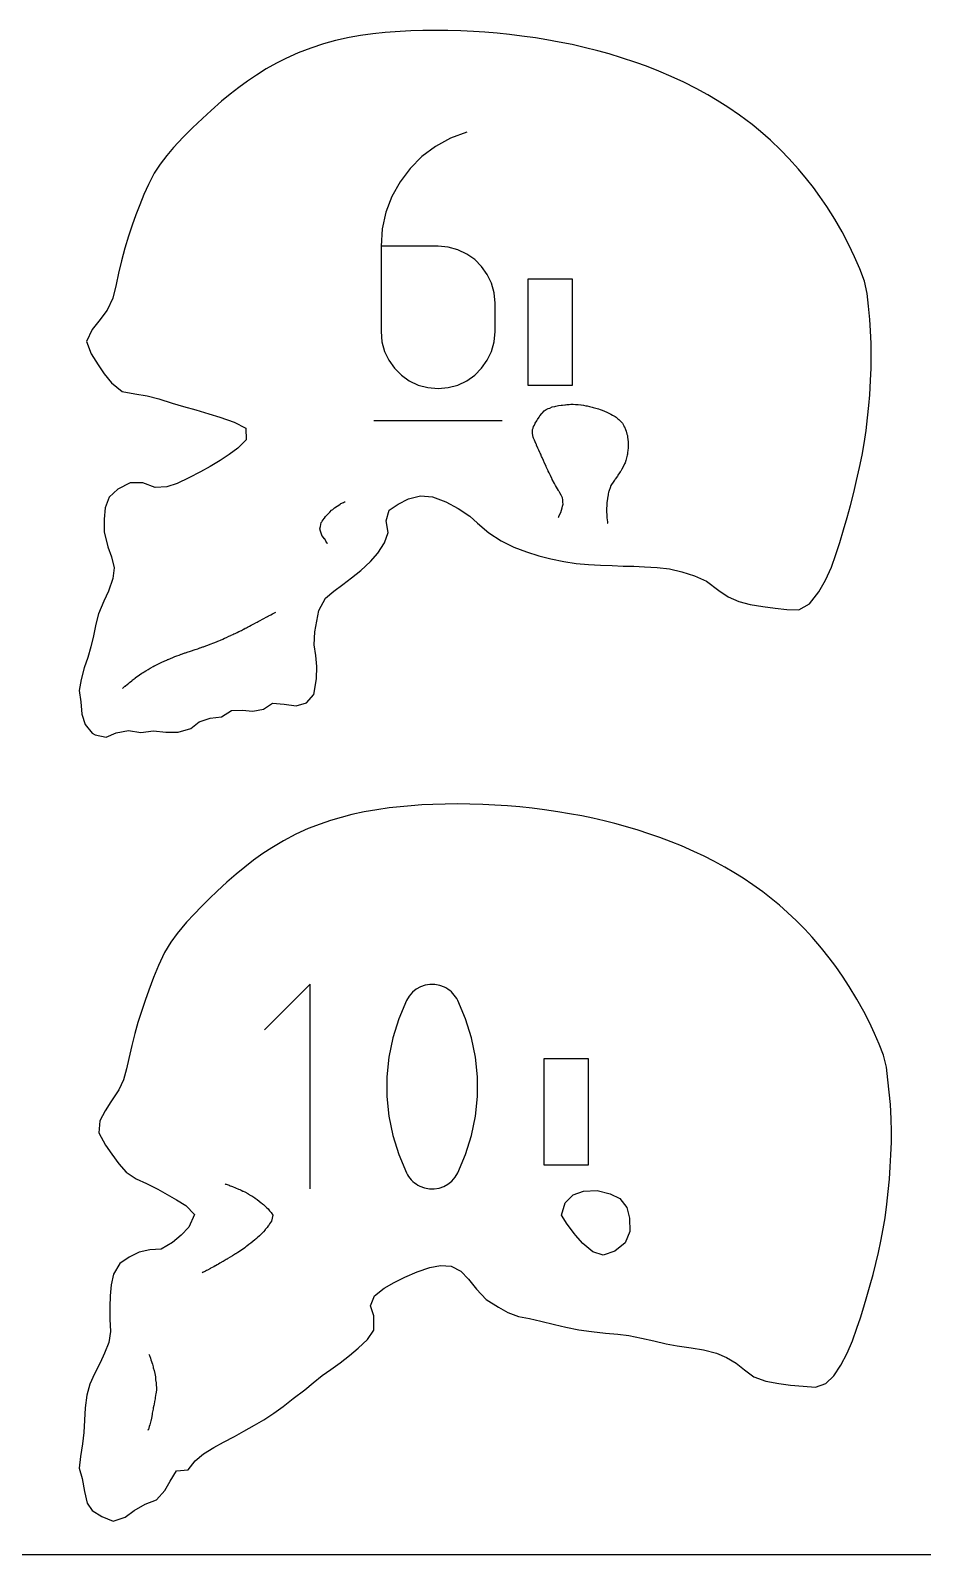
# Model space of a CAD drawing. Extents: x 0 to 300, y 0 to 147.
# Drawn here: x 42.9 to 85.5, y 0 to 72.9 of the extents above; entities that cross this region are included whole.
import ezdxf

# ---------------------------------------------------------------- set-up
doc = ezdxf.new("R2010")
doc.units = 0

msp = doc.modelspace()

# ---------------------------------------------------------------- linework, layer by layer
at = {"layer": 'annotation', "color": 1}
for p, q in [((63.760872, 68.009911), (62.980588, 67.717351)), ((63.760872, 68.009911), (63.760872, 68.009911)), ((62.264575, 67.323162), (61.620183, 66.83722)), ((62.980588, 67.717351), (62.264575, 67.323162)), ((61.620183, 66.83722), (61.054763, 66.2694)), ((60.575664, 65.629579), (60.190237, 64.927633)), ((61.054763, 66.2694), (60.575664, 65.629579)), ((60.190237, 64.927633), (59.905831, 64.173438)), ((59.905831, 64.173438), (59.729798, 63.376871)), ((59.729798, 63.376871), (59.669487, 62.547807)), ((59.669487, 62.547807), (59.669487, 58.471036)), ((62.393231, 62.547807), (59.669487, 62.547807)), ((62.883103, 62.50409), (62.393231, 62.547807)), ((63.344056, 62.378009), (62.883103, 62.50409)), ((63.768422, 62.177166), (63.344056, 62.378009)), ((64.148535, 61.909165), (63.768422, 62.177166)), ((64.476729, 61.581609), (64.148535, 61.909165)), ((64.745337, 61.202102), (64.476729, 61.581609)), ((64.946692, 60.778248), (64.745337, 61.202102)), ((65.073127, 60.317649), (64.946692, 60.778248)), ((65.116976, 59.827909), (65.073127, 60.317649)), ((65.116976, 58.471036), (65.116976, 59.827909)), ((65.116976, 59.827909), (65.116976, 59.827909)), ((59.669487, 58.471036), (59.669487, 58.471036)), ((59.669487, 58.471036), (59.713462, 57.981059)), ((65.073127, 57.981059), (65.116976, 58.471036)), ((59.713462, 57.981059), (59.840214, 57.519824)), ((64.946692, 57.519824), (65.073127, 57.981059)), ((59.840214, 57.519824), (60.04198, 57.095048)), ((60.04198, 57.095048), (60.310999, 56.714449)), ((64.476729, 56.714449), (64.745337, 57.095048)), ((64.745337, 57.095048), (64.946692, 57.519824)), ((60.310999, 56.714449), (60.63951, 56.385744)), ((60.63951, 56.385744), (61.01975, 56.116651)), ((61.01975, 56.116651), (61.443958, 55.914887)), ((63.344056, 55.914887), (63.768422, 56.116651)), ((63.768422, 56.116651), (64.148535, 56.385744)), ((64.148535, 56.385744), (64.476729, 56.714449)), ((61.443958, 55.914887), (61.904372, 55.788169)), ((61.904372, 55.788169), (62.393231, 55.744215)), ((62.393231, 55.744215), (62.883103, 55.788169)), ((62.393231, 55.744215), (62.393231, 55.744215)), ((62.883103, 55.788169), (63.344056, 55.914887)), ((67.384492, 54.590886), (67.464451, 54.681727)), ((67.464451, 54.681727), (67.509315, 54.713919)), ((67.509315, 54.713919), (67.554204, 54.746096)), ((67.554204, 54.746096), (67.64905, 54.786439)), ((67.64905, 54.786439), (67.72845, 54.813182)), ((67.72845, 54.813182), (67.851328, 54.865304)), ((67.851328, 54.865304), (67.974147, 54.892177)), ((67.974147, 54.892177), (68.025672, 54.901703)), ((68.025672, 54.901703), (68.148489, 54.928585)), ((68.148489, 54.928585), (68.272763, 54.94666)), ((68.272763, 54.94666), (68.282811, 54.947871)), ((68.282811, 54.947871), (68.334174, 54.954593)), ((68.334174, 54.954593), (68.445535, 54.969864)), ((68.445535, 54.969864), (68.483522, 54.973803)), ((68.483522, 54.973803), (68.540676, 54.978803)), ((68.540676, 54.978803), (68.657397, 54.988344)), ((68.657397, 54.988344), (68.742653, 54.994223)), ((68.742653, 54.994223), (68.842027, 54.990899)), ((68.842027, 54.990899), (68.964082, 54.988066)), ((68.964082, 54.988066), (69.039807, 54.985593)), ((69.039807, 54.985593), (69.066756, 54.982271)), ((69.066756, 54.982271), (69.093775, 54.978816)), ((69.093775, 54.978816), (69.219229, 54.963165)), ((69.219229, 54.963165), (69.230311, 54.961794)), ((69.230311, 54.961794), (69.336879, 54.948714)), ((69.336879, 54.948714), (69.459649, 54.923747)), ((69.459649, 54.923747), (69.511242, 54.913463)), ((69.511242, 54.913463), (69.634033, 54.888445)), ((69.634033, 54.888445), (69.756737, 54.856238)), ((69.756737, 54.856238), (69.808307, 54.842871)), ((69.808307, 54.842871), (69.931102, 54.810585)), ((69.931102, 54.810585), (70.055124, 54.769771)), ((70.055124, 54.769771), (70.142034, 54.742226)), ((70.142034, 54.742226), (70.228203, 54.713979)), ((70.228203, 54.713979), (70.269314, 54.697846)), ((70.269314, 54.697846), (70.310424, 54.681709)), ((70.310424, 54.681709), (70.377041, 54.653064)), ((70.377041, 54.653064), (70.420276, 54.635082)), ((59.328346, 54.211003), (65.461194, 54.211003)), ((66.930668, 53.858461), (66.959991, 53.926545)), ((66.959991, 53.926545), (66.994229, 53.997573)), ((66.994229, 53.997573), (66.994624, 53.998397)), ((66.994624, 53.998397), (67.038903, 54.087484)), ((67.038903, 54.087484), (67.112103, 54.20964)), ((67.112103, 54.20964), (67.148848, 54.271985)), ((67.148848, 54.271985), (67.217429, 54.384584)), ((67.217429, 54.384584), (67.237327, 54.413061)), ((67.237327, 54.413061), (67.257134, 54.441569)), ((67.257134, 54.441569), (67.352184, 54.556551)), ((67.352184, 54.556551), (67.384492, 54.590886)), ((70.420276, 54.635082), (70.525324, 54.589562)), ((70.525324, 54.589562), (70.650159, 54.520944)), ((70.650159, 54.520944), (70.734856, 54.478461)), ((70.734856, 54.478461), (70.822407, 54.43099)), ((70.822407, 54.43099), (70.859253, 54.40784)), ((70.859253, 54.40784), (70.896117, 54.38459)), ((70.896117, 54.38459), (70.980001, 54.303617)), ((70.980001, 54.303617), (71.034535, 54.258784)), ((71.034535, 54.258784), (71.119556, 54.17563)), ((71.119556, 54.17563), (71.160586, 54.131532)), ((71.160586, 54.131532), (71.201586, 54.087513)), ((71.201586, 54.087513), (71.26517, 53.963154)), ((71.26517, 53.963154), (71.288706, 53.920485)), ((71.288706, 53.920485), (71.294348, 53.908594)), ((66.901403, 53.790359), (66.930668, 53.858461)), ((66.906791, 53.66162), (66.901403, 53.790359)), ((66.909582, 53.615387), (66.906791, 53.66162)), ((66.914983, 53.493294), (66.909582, 53.615387)), ((66.942109, 53.41518), (66.914983, 53.493294)), ((66.960043, 53.365525), (66.942109, 53.41518)), ((66.996227, 53.277944), (66.960043, 53.365525)), ((67.032712, 53.196216), (66.996227, 53.277944)), ((67.086224, 53.079907), (67.032712, 53.196216)), ((71.294348, 53.908594), (71.351718, 53.790435)), ((71.351718, 53.790435), (71.375438, 53.704976)), ((71.375438, 53.704976), (71.416623, 53.564823)), ((71.416623, 53.564823), (71.425977, 53.535055)), ((71.425977, 53.535055), (71.43929, 53.493296)), ((71.43929, 53.493296), (71.449627, 53.422163)), ((71.449627, 53.422163), (71.465864, 53.302266)), ((71.465864, 53.302266), (71.481763, 53.196207)), ((71.481763, 53.196207), (71.48025, 53.078665)), ((67.090248, 53.070488), (67.086224, 53.079907)), ((67.104495, 53.036513), (67.090248, 53.070488)), ((67.16746, 52.899063), (67.104495, 53.036513)), ((67.212254, 52.794634), (67.16746, 52.899063)), ((67.257123, 52.693598), (67.212254, 52.794634)), ((67.277235, 52.650003), (67.257123, 52.693598)), ((67.300083, 52.601941), (67.277235, 52.650003)), ((67.343777, 52.503482), (67.300083, 52.601941)), ((67.370227, 52.441823), (67.343777, 52.503482)), ((71.416635, 52.498995), (71.386518, 52.368704)), ((71.430383, 52.554652), (71.416635, 52.498995)), ((71.442223, 52.601964), (71.430383, 52.554652)), ((71.450701, 52.673401), (71.442223, 52.601964)), ((71.465266, 52.797194), (71.450701, 52.673401)), ((71.47746, 52.899088), (71.465266, 52.797194)), ((71.479002, 53.014229), (71.47746, 52.899088)), ((71.48025, 53.078665), (71.479002, 53.014229)), ((67.382314, 52.413477), (67.370227, 52.441823)), ((67.431327, 52.304819), (67.382314, 52.413477)), ((67.483932, 52.18448), (67.431327, 52.304819)), ((67.554208, 52.028674), (67.483932, 52.18448)), ((67.558559, 52.019343), (67.554208, 52.028674)), ((67.564111, 52.007758), (67.558559, 52.019343)), ((67.580975, 51.971301), (67.564111, 52.007758)), ((67.654549, 51.809698), (67.580975, 51.971301)), ((67.659369, 51.798997), (67.654549, 51.809698)), ((67.70167, 51.710601), (67.659369, 51.798997)), ((71.101191, 51.763965), (71.065905, 51.710616)), ((71.119529, 51.791853), (71.101191, 51.763965)), ((71.174354, 51.884689), (71.119529, 51.791853)), ((71.245823, 52.007777), (71.174354, 51.884689)), ((71.289221, 52.109212), (71.245823, 52.007777)), ((71.306906, 52.149839), (71.289221, 52.109212)), ((71.327498, 52.199939), (71.306906, 52.149839)), ((71.371713, 52.304868), (71.327498, 52.199939)), ((71.386518, 52.368704), (71.371713, 52.304868)), ((67.760921, 51.583341), (67.70167, 51.710601)), ((67.831392, 51.441639), (67.760921, 51.583341)), ((67.845046, 51.41355), (67.831392, 51.441639)), ((67.849089, 51.404725), (67.845046, 51.41355)), ((67.851357, 51.399781), (67.849089, 51.404725)), ((67.951065, 51.208692), (67.851357, 51.399781)), ((68.006516, 51.116446), (67.951065, 51.208692)), ((68.047819, 51.035092), (68.006516, 51.116446)), ((68.148452, 50.863358), (68.047819, 51.035092)), ((70.652026, 51.116421), (70.611667, 50.999221)), ((70.71872, 51.20934), (70.652026, 51.116421)), ((70.725952, 51.220981), (70.71872, 51.20934)), ((70.822413, 51.361289), (70.725952, 51.220981)), ((70.838152, 51.387454), (70.822413, 51.361289)), ((70.853862, 51.413519), (70.838152, 51.387454)), ((70.963539, 51.563879), (70.853862, 51.413519)), ((70.976602, 51.583538), (70.963539, 51.563879)), ((70.987483, 51.599482), (70.976602, 51.583538)), ((71.065905, 51.710616), (70.987483, 51.599482)), ((57.749657, 50.244333), (57.873907, 50.295701)), ((57.873907, 50.295701), (57.930045, 50.32171)), ((57.930045, 50.32171), (57.961846, 50.335505)), ((68.167177, 50.836219), (68.148452, 50.863358)), ((68.17961, 50.819319), (68.167177, 50.836219)), ((68.215251, 50.752547), (68.17961, 50.819319)), ((68.269575, 50.643318), (68.215251, 50.752547)), ((68.345059, 50.522158), (68.269575, 50.643318)), ((68.349176, 50.425816), (68.345059, 50.522158)), ((68.363019, 50.307668), (68.349176, 50.425816)), ((68.367048, 50.225086), (68.363019, 50.307668)), ((70.487808, 50.48923), (70.464309, 50.275632)), ((70.491715, 50.522168), (70.487808, 50.48923)), ((70.498377, 50.554947), (70.491715, 50.522168)), ((70.525326, 50.693455), (70.498377, 50.554947)), ((70.54127, 50.786604), (70.525326, 50.693455)), ((70.546759, 50.819306), (70.54127, 50.786604)), ((70.566552, 50.875222), (70.546759, 50.819306)), ((70.611667, 50.999221), (70.566552, 50.875222)), ((56.966691, 49.54305), (57.01455, 49.630839)), ((57.01455, 49.630839), (57.084993, 49.698594)), ((57.084993, 49.698594), (57.155379, 49.766287)), ((57.155379, 49.766287), (57.211221, 49.824476)), ((57.211221, 49.824476), (57.225447, 49.836741)), ((57.225447, 49.836741), (57.307043, 49.927955)), ((57.307043, 49.927955), (57.358314, 49.966304)), ((57.358314, 49.966304), (57.401213, 49.998299)), ((57.401213, 49.998299), (57.452521, 50.036689)), ((57.452521, 50.036689), (57.575963, 50.123041)), ((57.575963, 50.123041), (57.607532, 50.144376)), ((57.607532, 50.144376), (57.717697, 50.225048)), ((57.717697, 50.225048), (57.733655, 50.234672)), ((57.733655, 50.234672), (57.749657, 50.244333)), ((68.138954, 49.573859), (68.148427, 49.588902)), ((68.148427, 49.588902), (68.164257, 49.615081)), ((68.164257, 49.615081), (68.171265, 49.630904)), ((68.171265, 49.630904), (68.1868, 49.66925)), ((68.1868, 49.66925), (68.255756, 49.820706)), ((68.255756, 49.820706), (68.292697, 49.927939)), ((68.292697, 49.927939), (68.326649, 50.046865)), ((68.326649, 50.046865), (68.341088, 50.1206)), ((68.341088, 50.1206), (68.367048, 50.225086)), ((70.448107, 50.005222), (70.444062, 49.927996)), ((70.444062, 49.927996), (70.446237, 49.848851)), ((70.446237, 49.848851), (70.454209, 49.701929)), ((70.454719, 50.154468), (70.448107, 50.005222)), ((70.454209, 49.701929), (70.456277, 49.630859)), ((70.458304, 50.22505), (70.454719, 50.154468)), ((70.456277, 49.630859), (70.461916, 49.567444)), ((70.464309, 50.275632), (70.458304, 50.22505)), ((70.461916, 49.567444), (70.487168, 49.371907)), ((56.747052, 49.036664), (56.776254, 49.144403)), ((56.781265, 48.934336), (56.747052, 49.036664)), ((56.776254, 49.144403), (56.793591, 49.248661)), ((56.822379, 48.787293), (56.781265, 48.934336)), ((56.793591, 49.248661), (56.814875, 49.333744)), ((56.814875, 49.333744), (56.836535, 49.365596)), ((56.836535, 49.365596), (56.858296, 49.397406)), ((56.858296, 49.397406), (56.957524, 49.530823)), ((56.957524, 49.530823), (56.966691, 49.54305)), ((70.487168, 49.371907), (70.490818, 49.333763)), ((70.490818, 49.333763), (70.494966, 49.306229)), ((70.494966, 49.306229), (70.498907, 49.289389)), ((56.837468, 48.739505), (56.822379, 48.787293)), ((56.847862, 48.723139), (56.837468, 48.739505)), ((56.858311, 48.706698), (56.847862, 48.723139)), ((56.974685, 48.566343), (56.858311, 48.706698)), ((56.979501, 48.559035), (56.974685, 48.566343)), ((57.037211, 48.44239), (56.979501, 48.559035)), ((57.097604, 48.345102), (57.037211, 48.44239)), ((57.106066, 48.329155), (57.097604, 48.345102)), ((53.466232, 44.427074), (53.590069, 44.492885)), ((53.590069, 44.492885), (53.662063, 44.533336)), ((53.662063, 44.533336), (53.673818, 44.539518)), ((53.673818, 44.539518), (53.745875, 44.580007)), ((53.745875, 44.580007), (53.796598, 44.606209)), ((53.796598, 44.606209), (53.83644, 44.62667)), ((53.83644, 44.62667), (53.887164, 44.652925)), ((53.887164, 44.652925), (54.009945, 44.719875)), ((54.009945, 44.719875), (54.061573, 44.746281)), ((54.061573, 44.746281), (54.184306, 44.813247)), ((54.184306, 44.813247), (54.236733, 44.842884)), ((54.236733, 44.842884), (54.246102, 44.847544)), ((54.246102, 44.847544), (54.298594, 44.877091)), ((54.298594, 44.877091), (54.368901, 44.912731)), ((54.368901, 44.912731), (54.4111, 44.933225)), ((54.4111, 44.933225), (54.481397, 44.968827)), ((54.481397, 44.968827), (54.604211, 45.032102)), ((54.604211, 45.032102), (54.646795, 45.052616)), ((51.921255, 43.688642), (51.99464, 43.719111)), ((51.99464, 43.719111), (52.104535, 43.764772)), ((52.104535, 43.764772), (52.196518, 43.806319)), ((52.196518, 43.806319), (52.280256, 43.843774)), ((52.280256, 43.843774), (52.401642, 43.898844)), ((52.401642, 43.898844), (52.496811, 43.945111)), ((52.496811, 43.945111), (52.50776, 43.950161)), ((52.50776, 43.950161), (52.581296, 43.985791)), ((52.581296, 43.985791), (52.639999, 44.012737)), ((52.639999, 44.012737), (52.698747, 44.039717)), ((52.698747, 44.039717), (52.798191, 44.088452)), ((52.798191, 44.088452), (52.87364, 44.124843)), ((52.87364, 44.124843), (52.995846, 44.18523)), ((52.995846, 44.18523), (53.094014, 44.236803)), ((53.094014, 44.236803), (53.113978, 44.246729)), ((53.113978, 44.246729), (53.183151, 44.282872)), ((53.183151, 44.282872), (53.238017, 44.309894)), ((53.238017, 44.309894), (53.293004, 44.336983)), ((53.293004, 44.336983), (53.386953, 44.386509)), ((53.386953, 44.386509), (53.466232, 44.427074)), ((49.907062, 42.959264), (50.02474, 43.005027)), ((50.02474, 43.005027), (50.12534, 43.043388)), ((50.12534, 43.043388), (50.128926, 43.044618)), ((50.128926, 43.044618), (50.263667, 43.094462)), ((50.263667, 43.094462), (50.292785, 43.103839)), ((50.292785, 43.103839), (50.321881, 43.113318)), ((50.321881, 43.113318), (50.460856, 43.158086)), ((50.460856, 43.158086), (50.514652, 43.175439)), ((50.514652, 43.175439), (50.619021, 43.209207)), ((50.619021, 43.209207), (50.741731, 43.250431)), ((50.741731, 43.250431), (50.793301, 43.267753)), ((50.793301, 43.267753), (50.916088, 43.309002)), ((50.916088, 43.309002), (51.01809, 43.344934)), ((51.01809, 43.344934), (51.02457, 43.347174)), ((51.02457, 43.347174), (51.148678, 43.39157)), ((51.148678, 43.39157), (51.180979, 43.402766)), ((51.180979, 43.402766), (51.213229, 43.414024)), ((51.213229, 43.414024), (51.344028, 43.461368)), ((51.344028, 43.461368), (51.400191, 43.482011)), ((51.400191, 43.482011), (51.510361, 43.522343)), ((51.510361, 43.522343), (51.673376, 43.586609)), ((51.673376, 43.586609), (51.680185, 43.589343)), ((51.680185, 43.589343), (51.683202, 43.590509)), ((51.683202, 43.590509), (51.807432, 43.639652)), ((51.807432, 43.639652), (51.875796, 43.669127)), ((51.875796, 43.669127), (51.921255, 43.688642)), ((48.427241, 42.252434), (48.539194, 42.319509)), ((48.539194, 42.319509), (48.641174, 42.374864)), ((48.641174, 42.374864), (48.674012, 42.392626)), ((48.674012, 42.392626), (48.776548, 42.449415)), ((48.776548, 42.449415), (48.836359, 42.482296)), ((48.836359, 42.482296), (48.858141, 42.493696)), ((48.858141, 42.493696), (48.870626, 42.500261)), ((48.870626, 42.500261), (49.005896, 42.565878)), ((49.005896, 42.565878), (49.13343, 42.628235)), ((49.13343, 42.628235), (49.232104, 42.673649)), ((49.232104, 42.673649), (49.268165, 42.690353)), ((49.268165, 42.690353), (49.345922, 42.72702)), ((49.345922, 42.72702), (49.430546, 42.766297)), ((49.430546, 42.766297), (49.468573, 42.784106)), ((49.468573, 42.784106), (49.496994, 42.797352)), ((49.496994, 42.797352), (49.612205, 42.845462)), ((49.612205, 42.845462), (49.727685, 42.892149)), ((49.727685, 42.892149), (49.824701, 42.92952)), ((49.824701, 42.92952), (49.907062, 42.959264)), ((47.446756, 41.521912), (47.550844, 41.608892)), ((47.550844, 41.608892), (47.599362, 41.64871)), ((47.599362, 41.64871), (47.647938, 41.688577)), ((47.647938, 41.688577), (47.75809, 41.775885)), ((47.75809, 41.775885), (47.782578, 41.795084)), ((47.782578, 41.795084), (47.918788, 41.905994)), ((47.918788, 41.905994), (47.931918, 41.9156)), ((47.931918, 41.9156), (47.944983, 41.92523)), ((47.944983, 41.92523), (48.107127, 42.037857)), ((48.107127, 42.037857), (48.122044, 42.048303)), ((48.122044, 42.048303), (48.130899, 42.054701)), ((48.130899, 42.054701), (48.242132, 42.133425)), ((48.242132, 42.133425), (48.303807, 42.175127)), ((48.303807, 42.175127), (48.345167, 42.20313)), ((48.345167, 42.20313), (48.427241, 42.252434)), ((47.311875, 41.410677), (47.350813, 41.443358)), ((47.350813, 41.443358), (47.433749, 41.51121)), ((47.433749, 41.51121), (47.446756, 41.521912)), ((56.281071, 27.266351), (54.106281, 25.090947)), ((56.281071, 17.483783), (56.281071, 27.266351)), ((61.354383, 27.026866), (61.171116, 26.880684)), ((61.558326, 27.138541), (61.354383, 27.026866)), ((61.777736, 27.213978), (61.558326, 27.138541)), ((62.0074, 27.251445), (61.777736, 27.213978)), ((62.242108, 27.24921), (62.0074, 27.251445)), ((62.476649, 27.205541), (62.242108, 27.24921)), ((62.705814, 27.118706), (62.476649, 27.205541)), ((62.793541, 27.072606), (62.705814, 27.118706)), ((62.705814, 27.118706), (62.705814, 27.118706)), ((62.877725, 27.019654), (62.793541, 27.072606)), ((62.957954, 26.960269), (62.877725, 27.019654)), ((63.033821, 26.894871), (62.957954, 26.960269)), ((60.887456, 26.491729), (60.51246, 25.609885)), ((61.013737, 26.701728), (60.887456, 26.491729)), ((60.887456, 26.491729), (60.887456, 26.491729)), ((61.171116, 26.880684), (61.013737, 26.701728)), ((63.104917, 26.823878), (63.033821, 26.894871)), ((63.170832, 26.747709), (63.104917, 26.823878)), ((63.231158, 26.666784), (63.170832, 26.747709)), ((63.285485, 26.581522), (63.231158, 26.666784)), ((63.333405, 26.492342), (63.285485, 26.581522)), ((63.710218, 25.608681), (63.333405, 26.492342)), ((63.333405, 26.492342), (63.333405, 26.492342)), ((60.51246, 25.609885), (60.231213, 24.702468)), ((63.992829, 24.6999), (63.710218, 25.608681)), ((60.231213, 24.702468), (60.043715, 23.776712)), ((64.181235, 23.773235), (63.992829, 24.6999)), ((60.043715, 23.776712), (59.949966, 22.839852)), ((64.275439, 22.835921), (64.181235, 23.773235)), ((59.949966, 22.839852), (59.949966, 21.899125)), ((64.275439, 21.895194), (64.275439, 22.835921)), ((59.949966, 21.899125), (60.043715, 20.961765)), ((64.181235, 20.958289), (64.275439, 21.895194)), ((60.043715, 20.961765), (60.231213, 20.035009)), ((63.992829, 20.032442), (64.181235, 20.958289)), ((60.231213, 20.035009), (60.51246, 19.126092)), ((63.710218, 19.124888), (63.992829, 20.032442)), ((60.51246, 19.126092), (60.887456, 18.24225)), ((63.333405, 18.242863), (63.710218, 19.124888)), ((60.887456, 18.24225), (60.887456, 18.24225)), ((60.887456, 18.24225), (60.935201, 18.153247)), ((63.207111, 18.03393), (63.333405, 18.242863)), ((63.333405, 18.242863), (63.333405, 18.242863)), ((52.22183, 17.71791), (52.237342, 17.713229)), ((52.237342, 17.713229), (52.252318, 17.708759)), ((52.252318, 17.708759), (52.267063, 17.704339)), ((52.267063, 17.704339), (52.411783, 17.652131)), ((52.411783, 17.652131), (52.419505, 17.649193)), ((52.419505, 17.649193), (52.564156, 17.596939)), ((52.564156, 17.596939), (52.708923, 17.537371)), ((52.708923, 17.537371), (52.716578, 17.534011)), ((52.716578, 17.534011), (52.86127, 17.474501)), ((60.935201, 18.153247), (60.989127, 18.06841)), ((60.989127, 18.06841), (61.049006, 17.987996)), ((61.049006, 17.987996), (61.114611, 17.912262)), ((61.114611, 17.912262), (61.185714, 17.841467)), ((61.185714, 17.841467), (61.262088, 17.775868)), ((61.262088, 17.775868), (61.343507, 17.715721)), ((61.343507, 17.715721), (61.429743, 17.661286)), ((61.429743, 17.661286), (61.520568, 17.612818)), ((61.520568, 17.612818), (61.520568, 17.612818)), ((61.520568, 17.612818), (61.747927, 17.527825)), ((61.747927, 17.527825), (61.981103, 17.485599)), ((62.214824, 17.484419), (62.443819, 17.522562)), ((62.443819, 17.522562), (62.662817, 17.598306)), ((62.662817, 17.598306), (62.866546, 17.70993)), ((62.866546, 17.70993), (63.049734, 17.855712)), ((63.049734, 17.855712), (63.207111, 18.03393)), ((52.86127, 17.474501), (52.924578, 17.445947)), ((52.924578, 17.445947), (52.927108, 17.444654)), ((52.927108, 17.444654), (52.990407, 17.4161)), ((52.990407, 17.4161), (53.071815, 17.375895)), ((53.071815, 17.375895), (53.077001, 17.373094)), ((53.077001, 17.373094), (53.158445, 17.332898)), ((53.158445, 17.332898), (53.303128, 17.253155)), ((53.303128, 17.253155), (53.310788, 17.248564)), ((53.310788, 17.248564), (53.455488, 17.168816)), ((53.455488, 17.168816), (53.497499, 17.144047)), ((53.497499, 17.144047), (53.49791, 17.14379)), ((53.49791, 17.14379), (53.539892, 17.119041)), ((53.539892, 17.119041), (53.642643, 17.045663)), ((53.642643, 17.045663), (53.649861, 17.040291)), ((53.649861, 17.040291), (53.752611, 16.966931)), ((53.752611, 16.966931), (53.848801, 16.895506)), ((53.848801, 16.895506), (53.851545, 16.893305)), ((53.851545, 16.893305), (53.947803, 16.821872)), ((53.947803, 16.821872), (53.996285, 16.777894)), ((53.996285, 16.777894), (54.001229, 16.773436)), ((54.001229, 16.773436), (54.049708, 16.729451)), ((61.981103, 17.485599), (62.214824, 17.484419)), ((54.049708, 16.729451), (54.170897, 16.617241)), ((54.170897, 16.617241), (54.190725, 16.597665)), ((54.190725, 16.597665), (54.268759, 16.524824)), ((54.268759, 16.524824), (54.307805, 16.479838)), ((54.307805, 16.479838), (54.346861, 16.434897)), ((54.346861, 16.434897), (54.400654, 16.360203)), ((54.400654, 16.360203), (54.413378, 16.344476)), ((54.413378, 16.344476), (54.49493, 16.227649)), ((54.462891, 16.075327), (54.4306, 15.930564)), ((54.49493, 16.227649), (54.462696, 16.082994)), ((54.462696, 16.082994), (54.462891, 16.075327)), ((53.961616, 15.336362), (53.860009, 15.239349)), ((54.00473, 15.381953), (53.961616, 15.336362)), ((54.006616, 15.384033), (54.00473, 15.381953)), ((54.049752, 15.429591), (54.006616, 15.384033)), ((54.133533, 15.528737), (54.049752, 15.429591)), ((54.138152, 15.534354), (54.133533, 15.528737)), ((54.221981, 15.633433), (54.138152, 15.534354)), ((54.28284, 15.717468), (54.221981, 15.633433)), ((54.285933, 15.721839), (54.28284, 15.717468)), ((54.34683, 15.805859), (54.285933, 15.721839)), ((54.387636, 15.866521), (54.34683, 15.805859)), ((54.389817, 15.869835), (54.387636, 15.866521)), ((54.4306, 15.930564), (54.389817, 15.869835)), ((53.158439, 14.668985), (52.997731, 14.55726)), ((53.206197, 14.704276), (53.158439, 14.668985)), ((53.20967, 14.706868), (53.206197, 14.704276)), ((53.257444, 14.742098), (53.20967, 14.706868)), ((53.354391, 14.815041), (53.257444, 14.742098)), ((53.358584, 14.81829), (53.354391, 14.815041)), ((53.455525, 14.891117), (53.358584, 14.81829)), ((53.544576, 14.963006), (53.455525, 14.891117)), ((53.550022, 14.967371), (53.544576, 14.963006)), ((53.639148, 15.039214), (53.550022, 14.967371)), ((53.69472, 15.086953), (53.639148, 15.039214)), ((53.697001, 15.088945), (53.69472, 15.086953)), ((53.752595, 15.13666), (53.697001, 15.088945)), ((53.854231, 15.233654), (53.752595, 15.13666)), ((53.860009, 15.239349), (53.854231, 15.233654)), ((51.83502, 13.850838), (51.757086, 13.807545)), ((51.901806, 13.888005), (51.83502, 13.850838)), ((51.903178, 13.888759), (51.901806, 13.888005)), ((51.96998, 13.92594), (51.903178, 13.888759)), ((52.114669, 14.009349), (51.96998, 13.92594)), ((52.12237, 14.013764), (52.114669, 14.009349)), ((52.267053, 14.097141), (52.12237, 14.013764)), ((52.307519, 14.121326), (52.267053, 14.097141)), ((52.311561, 14.123736), (52.307519, 14.121326)), ((52.351944, 14.147903), (52.311561, 14.123736)), ((52.456297, 14.209945), (52.351944, 14.147903)), ((52.459898, 14.212136), (52.456297, 14.209945)), ((52.56416, 14.274117), (52.459898, 14.212136)), ((52.712739, 14.369657), (52.56416, 14.274117)), ((52.728471, 14.3792), (52.712739, 14.369657)), ((52.831667, 14.445), (52.728471, 14.3792)), ((52.846482, 14.454271), (52.831667, 14.445)), ((52.861314, 14.463503), (52.846482, 14.454271)), ((52.975431, 14.542424), (52.861314, 14.463503)), ((52.997731, 14.55726), (52.975431, 14.542424)), ((51.176144, 13.501661), (51.119817, 13.473753)), ((51.183801, 13.505427), (51.176144, 13.501661)), ((51.28132, 13.553683), (51.183801, 13.505427)), ((51.328533, 13.577487), (51.28132, 13.553683)), ((51.375762, 13.601288), (51.328533, 13.577487)), ((51.520482, 13.678967), (51.375762, 13.601288)), ((51.528136, 13.683145), (51.520482, 13.678967)), ((51.672876, 13.760828), (51.528136, 13.683145)), ((51.750808, 13.804052), (51.672876, 13.760828)), ((51.757086, 13.807545), (51.750808, 13.804052)), ((48.581716, 9.581465), (48.596414, 9.54135)), ((48.596414, 9.54135), (48.607615, 9.510517)), ((48.607615, 9.510517), (48.650262, 9.394181)), ((48.650262, 9.394181), (48.67739, 9.306321)), ((48.67739, 9.306321), (48.701733, 9.230758)), ((48.701733, 9.230758), (48.719248, 9.174826)), ((48.719248, 9.174826), (48.743853, 9.097054)), ((48.743853, 9.097054), (48.778277, 8.967472)), ((48.778277, 8.967472), (48.789039, 8.931433)), ((48.789039, 8.931433), (48.825177, 8.799911)), ((48.825177, 8.799911), (48.855729, 8.655258)), ((48.855729, 8.655258), (48.857727, 8.647584)), ((48.857727, 8.647584), (48.888232, 8.502841)), ((48.888232, 8.502841), (48.900918, 8.379179)), ((48.900918, 8.379179), (48.900318, 8.357585)), ((48.900318, 8.357585), (48.926443, 8.205707)), ((48.926443, 8.205707), (48.925395, 8.115087)), ((48.925395, 8.115087), (48.946085, 7.973772)), ((48.846484, 7.314363), (48.823121, 7.19301)), ((48.871173, 7.442105), (48.846484, 7.314363)), ((48.878188, 7.490787), (48.871173, 7.442105)), ((48.89962, 7.61148), (48.878188, 7.490787)), ((48.91523, 7.686104), (48.89962, 7.61148)), ((48.936725, 7.856294), (48.91523, 7.686104)), ((48.947031, 7.908587), (48.936725, 7.856294)), ((48.946085, 7.973772), (48.947031, 7.908587)), ((48.731859, 6.694673), (48.701794, 6.526806)), ((48.734679, 6.720164), (48.731859, 6.694673)), ((48.74107, 6.75945), (48.734679, 6.720164)), ((48.775968, 6.94308), (48.74107, 6.75945)), ((48.787207, 7.017279), (48.775968, 6.94308)), ((48.808434, 7.124008), (48.787207, 7.017279)), ((48.823121, 7.19301), (48.808434, 7.124008)), ((48.548233, 5.972409), (48.533625, 5.929021)), ((48.550857, 5.979821), (48.548233, 5.972409)), ((48.597811, 6.125988), (48.550857, 5.979821)), ((48.622159, 6.205531), (48.597811, 6.125988)), ((48.670044, 6.391344), (48.622159, 6.205531)), ((48.679124, 6.423076), (48.670044, 6.391344)), ((48.684238, 6.440606), (48.679124, 6.423076)), ((48.701794, 6.526806), (48.684238, 6.440606))]:
    msp.add_line(p, q, dxfattribs=at)
at = {"layer": 'boundary', "color": 5}
for p, q in [((62.263175, 72.864639), (61.671388, 72.858864)), ((62.864846, 72.858776), (62.263175, 72.864639)), ((56.918136, 72.226289), (56.307075, 72.024806)), ((57.495513, 72.383102), (56.918136, 72.226289)), ((58.145564, 72.524987), (57.495513, 72.383102)), ((58.683951, 72.617497), (58.145564, 72.524987)), ((59.27817, 72.69944), (58.683951, 72.617497)), ((59.872389, 72.762801), (59.27817, 72.69944)), ((60.583469, 72.816209), (59.872389, 72.762801)), ((61.094167, 72.84177), (60.583469, 72.816209)), ((61.671388, 72.858864), (61.094167, 72.84177)), ((63.485992, 72.840079), (62.864846, 72.858776)), ((64.090258, 72.811514), (63.485992, 72.840079)), ((64.62614, 72.776783), (64.090258, 72.811514)), ((65.220359, 72.728342), (64.62614, 72.776783)), ((65.814578, 72.669388), (65.220359, 72.728342)), ((66.399772, 72.599502), (65.814578, 72.669388)), ((67.047816, 72.508291), (66.399772, 72.599502)), ((67.597234, 72.419501), (67.047816, 72.508291)), ((68.185564, 72.312672), (67.597234, 72.419501)), ((68.801857, 72.187315), (68.185564, 72.312672)), ((69.378642, 72.056171), (68.801857, 72.187315)), ((55.124095, 71.527234), (54.668232, 71.296562)), ((55.712856, 71.7919), (55.124095, 71.527234)), ((56.307075, 72.024806), (55.712856, 71.7919)), ((70.027574, 71.892541), (69.378642, 72.056171)), ((70.566117, 71.742757), (70.027574, 71.892541)), ((71.162548, 71.562351), (70.566117, 71.742757)), ((71.840747, 71.336837), (71.162548, 71.562351)), ((53.725862, 70.73592), (53.292981, 70.441309)), ((54.184309, 71.025634), (53.725862, 70.73592)), ((54.668232, 71.296562), (54.184309, 71.025634)), ((72.350366, 71.152033), (71.840747, 71.336837)), ((72.945228, 70.919312), (72.350366, 71.152033)), ((73.539423, 70.665678), (72.945228, 70.919312)), ((52.868614, 70.131415), (52.463568, 69.818182)), ((53.292981, 70.441309), (52.868614, 70.131415)), ((74.134828, 70.389543), (73.539423, 70.665678)), ((74.727936, 70.090023), (74.134828, 70.389543)), ((75.27908, 69.787985), (74.727936, 70.090023)), ((52.051273, 69.480104), (51.552156, 69.046639)), ((52.463568, 69.818182), (52.051273, 69.480104)), ((75.73248, 69.519656), (75.27908, 69.787985)), ((76.237615, 69.199056), (75.73248, 69.519656)), ((51.135107, 68.664366), (50.65602, 68.202503)), ((51.552156, 69.046639), (51.135107, 68.664366)), ((76.793724, 68.817082), (76.237615, 69.199056)), ((77.394514, 68.36786), (76.793724, 68.817082)), ((50.220043, 67.764407), (49.76077, 67.268245)), ((50.65602, 68.202503), (50.220043, 67.764407)), ((77.806399, 68.032302), (77.394514, 68.36786)), ((78.271406, 67.623564), (77.806399, 68.032302)), ((49.76077, 67.268245), (49.430558, 66.88016)), ((78.77662, 67.140261), (78.271406, 67.623564)), ((79.161533, 66.744958), (78.77662, 67.140261)), ((49.114046, 66.476759), (48.823583, 66.045519)), ((49.430558, 66.88016), (49.114046, 66.476759)), ((79.618977, 66.237013), (79.161533, 66.744958)), ((48.823583, 66.045519), (48.554907, 65.499547)), ((80.00361, 65.77369), (79.618977, 66.237013)), ((80.32994, 65.355908), (80.00361, 65.77369)), ((48.34182, 65.023754), (48.139141, 64.534734)), ((48.554907, 65.499547), (48.34182, 65.023754)), ((80.638102, 64.932097), (80.32994, 65.355908)), ((80.971976, 64.442772), (80.638102, 64.932097)), ((48.139141, 64.534734), (47.954861, 64.05555)), ((81.345623, 63.849118), (80.971976, 64.442772)), ((47.774607, 63.552008), (47.604647, 63.035038)), ((47.954861, 64.05555), (47.774607, 63.552008)), ((81.695678, 63.244919), (81.345623, 63.849118)), ((47.604647, 63.035038), (47.430859, 62.44957)), ((82.009291, 62.653026), (81.695678, 63.244919)), ((47.430859, 62.44957), (47.273457, 61.855198)), ((82.29874, 62.048722), (82.009291, 62.653026)), ((82.545184, 61.472242), (82.29874, 62.048722)), ((47.132253, 61.261133), (47.013331, 60.712888)), ((47.273457, 61.855198), (47.132253, 61.261133)), ((82.762299, 60.883903), (82.545184, 61.472242)), ((47.013331, 60.712888), (46.859899, 60.072695)), ((82.898204, 60.283804), (82.762299, 60.883903)), ((46.859899, 60.072695), (46.580779, 59.484845)), ((82.963256, 59.689585), (82.898204, 60.283804)), ((46.580779, 59.484845), (46.190346, 58.973598)), ((83.02356, 59.052847), (82.963256, 59.689585)), ((83.063403, 58.512028), (83.02356, 59.052847)), ((45.865245, 58.574065), (45.599738, 57.992929)), ((46.190346, 58.973598), (45.865245, 58.574065)), ((83.088856, 57.906929), (83.063403, 58.512028)), ((45.599738, 57.992929), (45.8201, 57.404413)), ((83.095676, 57.31271), (83.088856, 57.906929)), ((45.8201, 57.404413), (46.150678, 56.879948)), ((46.150678, 56.879948), (46.447642, 56.448213)), ((83.086245, 56.718491), (83.095676, 57.31271)), ((46.447642, 56.448213), (46.785862, 56.013619)), ((83.019691, 55.449259), (83.062782, 56.134847)), ((83.062782, 56.134847), (83.086245, 56.718491)), ((46.785862, 56.013619), (47.298627, 55.606772)), ((47.298627, 55.606772), (47.902923, 55.494335)), ((47.902923, 55.494335), (48.496229, 55.398406)), ((48.496229, 55.398406), (49.053262, 55.251744)), ((82.977377, 54.935834), (83.019691, 55.449259)), ((49.053262, 55.251744), (49.685035, 55.047567)), ((49.685035, 55.047567), (50.23394, 54.882491)), ((50.23394, 54.882491), (50.81722, 54.7198)), ((50.81722, 54.7198), (51.440895, 54.544293)), ((82.917583, 54.341615), (82.977377, 54.935834)), ((51.440895, 54.544293), (51.974664, 54.384615)), ((51.974664, 54.384615), (52.657815, 54.134274)), ((52.657815, 54.134274), (53.211386, 53.846942)), ((82.844179, 53.747396), (82.917583, 54.341615)), ((53.219064, 53.288146), (52.827936, 52.899068)), ((53.211386, 53.846942), (53.219064, 53.288146)), ((82.750218, 53.122175), (82.844179, 53.747396)), ((52.415466, 52.587011), (51.98957, 52.304849)), ((52.827936, 52.899068), (52.415466, 52.587011)), ((82.53058, 51.96474), (82.650465, 52.558959)), ((82.650465, 52.558959), (82.750218, 53.122175)), ((51.044033, 51.762475), (50.482198, 51.470316)), ((51.510324, 52.018137), (51.044033, 51.762475)), ((51.98957, 52.304849), (51.510324, 52.018137)), ((82.392773, 51.34372), (82.53058, 51.96474)), ((47.685505, 51.230337), (47.090887, 50.93026)), ((48.286424, 51.239427), (47.685505, 51.230337)), ((48.87934, 51.014017), (48.286424, 51.239427)), ((49.430558, 51.042225), (48.87934, 51.014017)), ((49.92201, 51.211152), (49.430558, 51.042225)), ((50.482198, 51.470316), (49.92201, 51.211152)), ((82.255137, 50.776302), (82.392773, 51.34372)), ((46.674769, 50.5546), (46.482878, 50.040489)), ((47.090887, 50.93026), (46.674769, 50.5546)), ((60.483511, 50.225083), (60.974826, 50.469424)), ((60.974826, 50.469424), (61.558379, 50.618428)), ((61.558379, 50.618428), (62.125721, 50.567754)), ((62.125721, 50.567754), (62.764035, 50.333041)), ((62.764035, 50.333041), (63.356669, 50.013541)), ((82.095019, 50.157536), (82.255137, 50.776302)), ((46.482878, 50.040489), (46.442836, 49.500009)), ((59.922271, 49.424996), (60.050953, 49.927974)), ((60.050953, 49.927974), (60.483511, 50.225083)), ((63.356669, 50.013541), (63.910494, 49.651791)), ((63.910494, 49.651791), (64.28325, 49.306201)), ((81.772063, 48.993646), (81.940111, 49.587842)), ((81.940111, 49.587842), (82.095019, 50.157536)), ((46.442836, 49.500009), (46.440953, 48.895125)), ((46.440953, 48.895125), (46.61562, 48.183111)), ((59.829389, 48.362252), (60.014803, 48.856785)), ((60.014803, 48.856785), (59.922271, 49.424996)), ((64.28325, 49.306201), (64.824505, 48.853367)), ((64.824505, 48.853367), (65.411395, 48.464378)), ((81.593081, 48.392714), (81.772063, 48.993646)), ((46.61562, 48.183111), (46.796845, 47.70579)), ((59.511976, 47.877617), (59.829389, 48.362252)), ((65.411395, 48.464378), (66.010727, 48.158138)), ((66.010727, 48.158138), (66.625576, 47.933291)), ((81.405222, 47.805207), (81.593081, 48.392714)), ((46.796845, 47.70579), (46.911186, 47.169337)), ((58.70234, 47.052016), (59.166388, 47.479937)), ((59.166388, 47.479937), (59.511976, 47.877617)), ((66.625576, 47.933291), (67.214125, 47.751023)), ((67.214125, 47.751023), (67.787296, 47.600714)), ((67.787296, 47.600714), (68.402562, 47.473971)), ((68.402562, 47.473971), (68.996781, 47.386344)), ((68.996781, 47.386344), (69.585703, 47.331845)), ((81.188649, 47.210989), (81.405222, 47.805207)), ((46.855188, 46.65977), (46.651433, 46.065551)), ((46.911186, 47.169337), (46.855188, 46.65977)), ((57.836968, 46.377501), (58.259885, 46.691462)), ((58.259885, 46.691462), (58.70234, 47.052016)), ((69.585703, 47.331845), (70.157997, 47.301456)), ((70.157997, 47.301456), (70.720724, 47.278838)), ((70.720724, 47.278838), (71.237877, 47.259979)), ((71.237877, 47.259979), (71.750344, 47.248886)), ((71.750344, 47.248886), (72.264985, 47.229034)), ((72.264985, 47.229034), (72.859204, 47.188573)), ((72.859204, 47.188573), (73.453423, 47.119394)), ((73.453423, 47.119394), (74.042485, 46.983708)), ((74.042485, 46.983708), (74.641861, 46.795139)), ((74.641861, 46.795139), (75.220714, 46.533384)), ((80.907152, 46.579104), (81.188649, 47.210989)), ((46.651433, 46.065551), (46.422273, 45.576655)), ((57.015513, 45.723942), (57.413538, 46.065551)), ((57.413538, 46.065551), (57.836968, 46.377501)), ((75.220714, 46.533384), (75.812539, 46.091016)), ((75.812539, 46.091016), (76.256929, 45.779828)), ((80.141958, 45.456403), (80.588853, 46.022551)), ((80.588853, 46.022551), (80.907152, 46.579104)), ((46.422273, 45.576655), (46.162355, 44.974704)), ((56.692471, 45.137681), (57.015513, 45.723942)), ((76.256929, 45.779828), (76.764628, 45.568997)), ((76.764628, 45.568997), (77.310894, 45.426406)), ((77.310894, 45.426406), (77.910065, 45.318366)), ((77.910065, 45.318366), (78.504283, 45.24115)), ((78.504283, 45.24115), (79.051308, 45.183275)), ((79.051308, 45.183275), (79.638677, 45.170147)), ((79.638677, 45.170147), (80.141958, 45.456403)), ((46.041176, 44.479423), (45.929874, 43.923484)), ((46.162355, 44.974704), (46.041176, 44.479423)), ((56.50384, 44.110816), (56.602551, 44.623003)), ((56.602551, 44.623003), (56.692471, 45.137681)), ((45.929874, 43.923484), (45.808551, 43.391567)), ((56.474964, 43.489815), (56.50384, 44.110816)), ((45.808551, 43.391567), (45.65744, 42.893328)), ((56.561185, 42.981297), (56.474964, 43.489815)), ((45.482271, 42.389766), (45.336046, 41.842456)), ((45.65744, 42.893328), (45.482271, 42.389766)), ((56.604941, 42.457238), (56.561185, 42.981297)), ((56.587295, 41.869431), (56.604941, 42.457238)), ((45.336046, 41.842456), (45.24267, 41.3118)), ((56.452116, 41.119836), (56.587295, 41.869431)), ((45.24267, 41.3118), (45.331202, 40.767957)), ((56.112221, 40.717581), (56.452116, 41.119836)), ((45.331202, 40.767957), (45.367972, 40.176588)), ((45.367972, 40.176588), (45.533024, 39.688311)), ((52.044831, 40.05163), (52.516399, 40.352096)), ((52.516399, 40.352096), (53.02929, 40.371811)), ((53.02929, 40.371811), (53.541232, 40.327945)), ((53.541232, 40.327945), (54.048542, 40.420471)), ((54.048542, 40.420471), (54.481418, 40.711173)), ((54.481418, 40.711173), (55.040557, 40.657928)), ((55.040557, 40.657928), (55.612478, 40.578781)), ((55.612478, 40.578781), (56.112221, 40.717581)), ((45.533024, 39.688311), (45.865245, 39.274082)), ((47.017088, 39.281622), (47.604902, 39.397058)), ((47.604902, 39.397058), (48.19912, 39.300101)), ((48.19912, 39.300101), (48.79334, 39.385394)), ((48.79334, 39.385394), (49.387558, 39.309026)), ((49.981776, 39.31517), (50.575995, 39.484228)), ((50.575995, 39.484228), (50.980633, 39.804249)), ((50.980633, 39.804249), (51.510324, 39.984817)), ((51.510324, 39.984817), (52.044831, 40.05163)), ((45.865245, 39.274082), (46.01587, 39.183574)), ((46.01587, 39.183574), (46.540953, 39.082556)), ((46.540953, 39.082556), (47.017088, 39.281622)), ((49.387558, 39.309026), (49.981776, 39.31517)), ((60.586145, 35.754726), (60.056881, 35.693297)), ((61.109369, 35.801652), (60.586145, 35.754726)), ((61.623187, 35.836903), (61.109369, 35.801652)), ((62.136647, 35.861883), (61.623187, 35.836903)), ((62.730866, 35.878929), (62.136647, 35.861883)), ((63.325085, 35.883743), (62.730866, 35.878929)), ((63.919303, 35.877256), (63.325085, 35.883743)), ((64.532764, 35.858404), (63.919303, 35.877256)), ((65.105722, 35.830997), (64.532764, 35.858404)), ((65.705373, 35.791198), (65.105722, 35.830997)), ((66.296179, 35.741274), (65.705373, 35.791198)), ((66.890398, 35.679397), (66.296179, 35.741274)), ((57.252986, 35.090786), (56.764136, 34.925119)), ((57.760162, 35.242684), (57.252986, 35.090786)), ((58.274224, 35.375149), (57.760162, 35.242684)), ((58.866041, 35.50386), (58.274224, 35.375149)), ((59.462662, 35.608497), (58.866041, 35.50386)), ((60.056881, 35.693297), (59.462662, 35.608497)), ((67.484617, 35.605508), (66.890398, 35.679397)), ((68.115901, 35.513268), (67.484617, 35.605508)), ((68.673054, 35.420047), (68.115901, 35.513268)), ((69.267274, 35.308949), (68.673054, 35.420047)), ((69.796537, 35.199002), (69.267274, 35.308949)), ((70.325801, 35.076242), (69.796537, 35.199002)), ((70.843296, 34.945575), (70.325801, 35.076242)), ((55.600239, 34.438118), (55.00602, 34.129425)), ((56.194458, 34.703611), (55.600239, 34.438118)), ((56.764136, 34.925119), (56.194458, 34.703611)), ((71.347039, 34.80733), (70.843296, 34.945575)), ((71.958353, 34.62591), (71.347039, 34.80733)), ((72.470522, 34.460793), (71.958353, 34.62591)), ((72.995228, 34.27816), (72.470522, 34.460793)), ((73.52949, 34.077609), (72.995228, 34.27816)), ((54.444448, 33.792154), (54.021002, 33.508119)), ((55.00602, 34.129425), (54.444448, 33.792154)), ((74.021024, 33.878077), (73.52949, 34.077609)), ((74.615243, 33.617201), (74.021024, 33.878077)), ((75.114246, 33.381379), (74.615243, 33.617201)), ((53.16034, 32.865807), (52.753172, 32.530711)), ((53.580458, 33.189358), (53.16034, 32.865807)), ((54.021002, 33.508119), (53.580458, 33.189358)), ((75.577031, 33.14642), (75.114246, 33.381379)), ((76.089971, 32.865807), (75.577031, 33.14642)), ((76.53185, 32.606245), (76.089971, 32.865807)), ((52.301168, 32.13784), (51.844475, 31.717551)), ((52.753172, 32.530711), (52.301168, 32.13784)), ((76.965716, 32.334625), (76.53185, 32.606245)), ((77.433813, 32.020135), (76.965716, 32.334625)), ((51.472617, 31.360991), (51.097688, 30.989674)), ((51.844475, 31.717551), (51.472617, 31.360991)), ((77.908342, 31.67737), (77.433813, 32.020135)), ((78.310945, 31.365236), (77.908342, 31.67737)), ((78.709821, 31.037945), (78.310945, 31.365236)), ((50.740264, 30.620944), (50.381417, 30.231052)), ((51.097688, 30.989674), (50.740264, 30.620944)), ((79.096206, 30.696324), (78.709821, 31.037945)), ((79.517323, 30.29865), (79.096206, 30.696324)), ((50.381417, 30.231052), (49.929464, 29.691652)), ((79.921222, 29.894714), (79.517323, 30.29865)), ((80.269522, 29.519651), (79.921222, 29.894714)), ((49.618488, 29.274538), (49.325571, 28.781176)), ((49.929464, 29.691652), (49.618488, 29.274538)), ((80.721035, 28.988262), (80.269522, 29.519651)), ((49.325571, 28.781176), (49.044143, 28.16725)), ((81.086695, 28.524942), (80.721035, 28.988262)), ((81.395449, 28.112057), (81.086695, 28.524942)), ((49.044143, 28.16725), (48.799309, 27.582794)), ((81.71369, 27.658115), (81.395449, 28.112057)), ((48.570803, 26.988575), (48.391852, 26.490549)), ((48.799309, 27.582794), (48.570803, 26.988575)), ((82.044057, 27.155774), (81.71369, 27.658115)), ((82.408711, 26.556786), (82.044057, 27.155774)), ((48.391852, 26.490549), (48.217719, 25.967084)), ((82.7437, 25.957104), (82.408711, 26.556786)), ((48.217719, 25.967084), (48.055133, 25.438072)), ((83.009968, 25.438072), (82.7437, 25.957104)), ((47.905934, 24.908808), (47.759018, 24.332498)), ((48.055133, 25.438072), (47.905934, 24.908808)), ((83.253425, 24.917906), (83.009968, 25.438072)), ((83.47777, 24.399242), (83.253425, 24.917906)), ((47.759018, 24.332498), (47.618325, 23.720371)), ((83.677741, 23.880693), (83.47777, 24.399242)), ((47.618325, 23.720371), (47.502023, 23.216484)), ((83.818766, 23.293351), (83.677741, 23.880693)), ((47.363882, 22.699132), (47.134631, 22.213298)), ((47.502023, 23.216484), (47.363882, 22.699132)), ((83.890372, 22.699132), (83.818766, 23.293351)), ((83.954262, 22.104913), (83.890372, 22.699132)), ((47.134631, 22.213298), (46.75904, 21.640605)), ((84.007556, 21.515826), (83.954262, 22.104913)), ((46.482287, 21.213585), (46.229984, 20.740031)), ((46.75904, 21.640605), (46.482287, 21.213585)), ((84.046172, 20.831915), (84.007556, 21.515826)), ((46.229984, 20.740031), (46.190306, 20.155057)), ((84.057789, 20.228058), (84.046172, 20.831915)), ((46.190306, 20.155057), (46.504382, 19.565908)), ((84.033075, 19.112347), (84.053155, 19.715615)), ((84.053155, 19.715615), (84.057789, 20.228058)), ((46.504382, 19.565908), (46.804765, 19.134336)), ((46.804765, 19.134336), (47.141121, 18.680031)), ((84.002733, 18.5396), (84.033075, 19.112347)), ((47.141121, 18.680031), (47.491139, 18.286379)), ((47.491139, 18.286379), (47.963158, 17.964823)), ((83.9606, 17.945381), (84.002733, 18.5396)), ((47.963158, 17.964823), (48.459501, 17.736457)), ((48.459501, 17.736457), (48.998875, 17.465567)), ((83.906512, 17.351162), (83.9606, 17.945381)), ((48.998875, 17.465567), (49.451701, 17.208982)), ((49.451701, 17.208982), (49.890204, 16.950415)), ((49.890204, 16.950415), (50.33776, 16.686511)), ((83.84078, 16.756943), (83.906512, 17.351162)), ((50.33776, 16.686511), (50.759738, 16.249474)), ((50.759738, 16.249474), (50.484424, 15.650484)), ((83.663606, 15.568505), (83.749302, 16.090113)), ((83.749302, 16.090113), (83.84078, 16.756943)), ((50.484424, 15.650484), (50.123486, 15.26455)), ((83.550765, 14.974287), (83.663606, 15.568505)), ((49.165679, 14.606051), (48.626076, 14.572865)), ((49.705196, 14.917965), (49.165679, 14.606051)), ((50.123486, 15.26455), (49.705196, 14.917965)), ((83.439679, 14.445023), (83.550765, 14.974287)), ((47.193783, 13.917282), (46.887025, 13.405074)), ((47.629936, 14.214464), (47.193783, 13.917282)), ((48.112615, 14.44937), (47.629936, 14.214464)), ((48.626076, 14.572865), (48.112615, 14.44937)), ((83.178533, 13.393987), (83.313209, 13.915759)), ((83.313209, 13.915759), (83.439679, 14.445023)), ((46.887025, 13.405074), (46.781689, 12.89452)), ((60.289035, 13.005609), (60.798859, 13.256585)), ((60.798859, 13.256585), (61.394501, 13.514489)), ((61.394501, 13.514489), (62.006736, 13.721454)), ((62.006736, 13.721454), (62.511249, 13.818599)), ((62.511249, 13.818599), (63.026585, 13.781497)), ((63.026585, 13.781497), (63.482628, 13.539286)), ((63.482628, 13.539286), (63.854348, 13.163872)), ((63.854348, 13.163872), (64.234705, 12.686661)), ((83.043439, 12.894521), (83.178533, 13.393987)), ((46.781689, 12.89452), (46.734271, 12.365257)), ((59.35704, 12.365257), (59.813262, 12.731205)), ((59.813262, 12.731205), (60.289035, 13.005609)), ((64.234705, 12.686661), (64.690581, 12.198797)), ((82.885112, 12.338087), (83.043439, 12.894521)), ((46.734271, 12.365257), (46.705172, 11.846044)), ((46.705172, 11.846044), (46.706113, 11.259786)), ((59.16378, 11.887864), (59.35704, 12.365257)), ((59.329367, 11.405589), (59.16378, 11.887864)), ((64.690581, 12.198797), (65.27494, 11.819226)), ((65.27494, 11.819226), (65.727553, 11.578566)), ((82.572244, 11.313879), (82.735735, 11.835993)), ((82.735735, 11.835993), (82.885112, 12.338087)), ((46.706113, 11.259786), (46.738707, 10.656338)), ((59.326809, 10.730757), (59.329367, 11.405589)), ((65.727553, 11.578566), (66.231224, 11.379376)), ((66.231224, 11.379376), (66.760488, 11.279727)), ((66.760488, 11.279727), (67.307443, 11.162119)), ((67.307443, 11.162119), (67.950528, 10.993891)), ((67.950528, 10.993891), (68.505548, 10.86303)), ((82.40638, 10.814755), (82.572244, 11.313879)), ((46.738707, 10.656338), (46.660178, 10.138727)), ((58.577433, 9.86552), (59.017615, 10.285491)), ((59.017615, 10.285491), (59.326809, 10.730757)), ((68.505548, 10.86303), (69.120971, 10.746289)), ((69.120971, 10.746289), (69.731582, 10.659149)), ((69.731582, 10.659149), (70.388667, 10.583978)), ((70.388667, 10.583978), (70.984975, 10.530337)), ((70.984975, 10.530337), (71.501926, 10.466352)), ((71.501926, 10.466352), (72.108457, 10.348235)), ((72.108457, 10.348235), (72.706697, 10.212638)), ((72.706697, 10.212638), (73.296895, 10.080149)), ((81.945262, 9.633964), (82.190975, 10.220535)), ((82.190975, 10.220535), (82.40638, 10.814755)), ((46.463529, 9.626703), (46.253609, 9.163551)), ((46.660178, 10.138727), (46.463529, 9.626703)), ((57.709467, 9.172261), (58.156343, 9.511097)), ((58.156343, 9.511097), (58.577433, 9.86552)), ((73.296895, 10.080149), (73.821273, 9.98439)), ((73.821273, 9.98439), (74.485333, 9.876994)), ((74.485333, 9.876994), (75.079552, 9.77872)), ((75.079552, 9.77872), (75.691835, 9.631667)), ((75.691835, 9.631667), (76.181881, 9.417798)), ((81.638236, 9.049396), (81.945262, 9.633964)), ((46.253609, 9.163551), (45.976885, 8.639535)), ((56.851934, 8.556603), (57.267633, 8.852137)), ((57.267633, 8.852137), (57.709467, 9.172261)), ((76.181881, 9.417798), (76.630054, 9.150153)), ((76.630054, 9.150153), (77.028906, 8.8313)), ((77.028906, 8.8313), (77.473791, 8.502834)), ((81.296302, 8.535376), (81.638236, 9.049396)), ((45.752018, 8.144654), (45.604737, 7.611506)), ((45.976885, 8.639535), (45.752018, 8.144654)), ((56.023704, 7.880412), (56.419546, 8.211504)), ((56.419546, 8.211504), (56.851934, 8.556603)), ((77.473791, 8.502834), (78.050646, 8.292929)), ((78.050646, 8.292929), (78.674134, 8.175979)), ((78.674134, 8.175979), (79.239084, 8.104059)), ((79.239084, 8.104059), (79.833303, 8.045059)), ((79.833303, 8.045059), (80.427523, 8.005389)), ((80.427523, 8.005389), (80.923788, 8.181089)), ((80.923788, 8.181089), (81.296302, 8.535376)), ((45.604737, 7.611506), (45.533718, 7.017287)), ((54.986876, 7.07586), (55.478579, 7.454529)), ((55.478579, 7.454529), (56.023704, 7.880412)), ((45.533718, 7.017287), (45.507111, 6.423068)), ((54.071309, 6.446874), (54.549762, 6.752997)), ((54.549762, 6.752997), (54.986876, 7.07586)), ((45.507111, 6.423068), (45.470679, 5.828849)), ((52.664364, 5.649197), (53.114007, 5.899668)), ((53.114007, 5.899668), (53.62406, 6.181866)), ((53.62406, 6.181866), (54.071309, 6.446874)), ((45.403197, 5.284043), (45.31393, 4.685076)), ((45.470679, 5.828849), (45.403197, 5.284043)), ((51.188085, 4.813375), (51.672861, 5.122337)), ((51.672861, 5.122337), (52.135587, 5.366922)), ((52.135587, 5.366922), (52.664364, 5.649197)), ((45.31393, 4.685076), (45.25175, 4.135744)), ((50.446798, 4.046193), (50.781532, 4.472882)), ((50.781532, 4.472882), (51.188085, 4.813375)), ((45.25175, 4.135744), (45.384433, 3.637683)), ((49.593096, 3.514888), (49.890204, 3.994588)), ((49.890204, 3.994588), (50.446798, 4.046193)), ((45.384433, 3.637683), (45.501339, 3.015029)), ((45.501339, 3.015029), (45.626684, 2.461768)), ((48.939346, 2.620175), (49.338907, 3.054801)), ((49.338907, 3.054801), (49.593096, 3.514888)), ((45.626684, 2.461768), (45.862658, 2.100528)), ((47.873948, 2.096619), (48.404657, 2.409805)), ((48.404657, 2.409805), (48.939346, 2.620175)), ((45.862658, 2.100528), (46.324891, 1.821433)), ((46.324891, 1.821433), (46.876404, 1.601625)), ((46.876404, 1.601625), (47.438655, 1.78121)), ((47.438655, 1.78121), (47.873948, 2.096619))]:
    msp.add_line(p, q, dxfattribs=at)
at = {"layer": 'frame', "color": 5}
msp.add_line((0, 0), (299.72, 0), dxfattribs=at)
at = {"layer": 'hole', "color": 5}
for p, q in [((66.70706, 55.883477), (66.70706, 60.985477)), ((66.70706, 60.985477), (68.80906, 60.985477)), ((68.80906, 60.985477), (68.80906, 55.883477)), ((68.80906, 55.883477), (66.70706, 55.883477)), ((67.463816, 18.61787), (67.463816, 23.71987)), ((67.463816, 23.71987), (69.565816, 23.71987)), ((69.565816, 23.71987), (69.565816, 18.61787)), ((69.565816, 18.61787), (67.463816, 18.61787)), ((68.284733, 16.22768), (68.459165, 16.821898)), ((68.459165, 16.821898), (68.844788, 17.202331)), ((68.844788, 17.202331), (69.34397, 17.377967)), ((69.34397, 17.377967), (69.996432, 17.403239)), ((69.996432, 17.403239), (70.623749, 17.252162)), ((70.623749, 17.252162), (71.077526, 17.023527)), ((71.077526, 17.023527), (71.411272, 16.590258)), ((68.557397, 15.788443), (68.284733, 16.22768)), ((71.411272, 16.590258), (71.53405, 16.081086)), ((71.53405, 16.081086), (71.555184, 15.446825)), ((68.905209, 15.328646), (68.557397, 15.788443)), ((68.957773, 15.266259), (68.905209, 15.328646)), ((71.555184, 15.446825), (71.338952, 14.899796)), ((69.318437, 14.86252), (68.957773, 15.266259)), ((69.796537, 14.478626), (69.318437, 14.86252)), ((71.338952, 14.899796), (70.837907, 14.509744)), ((70.290188, 14.312221), (69.796537, 14.478626)), ((70.837907, 14.509744), (70.290188, 14.312221))]:
    msp.add_line(p, q, dxfattribs=at)

doc.saveas('drawing.dxf')
